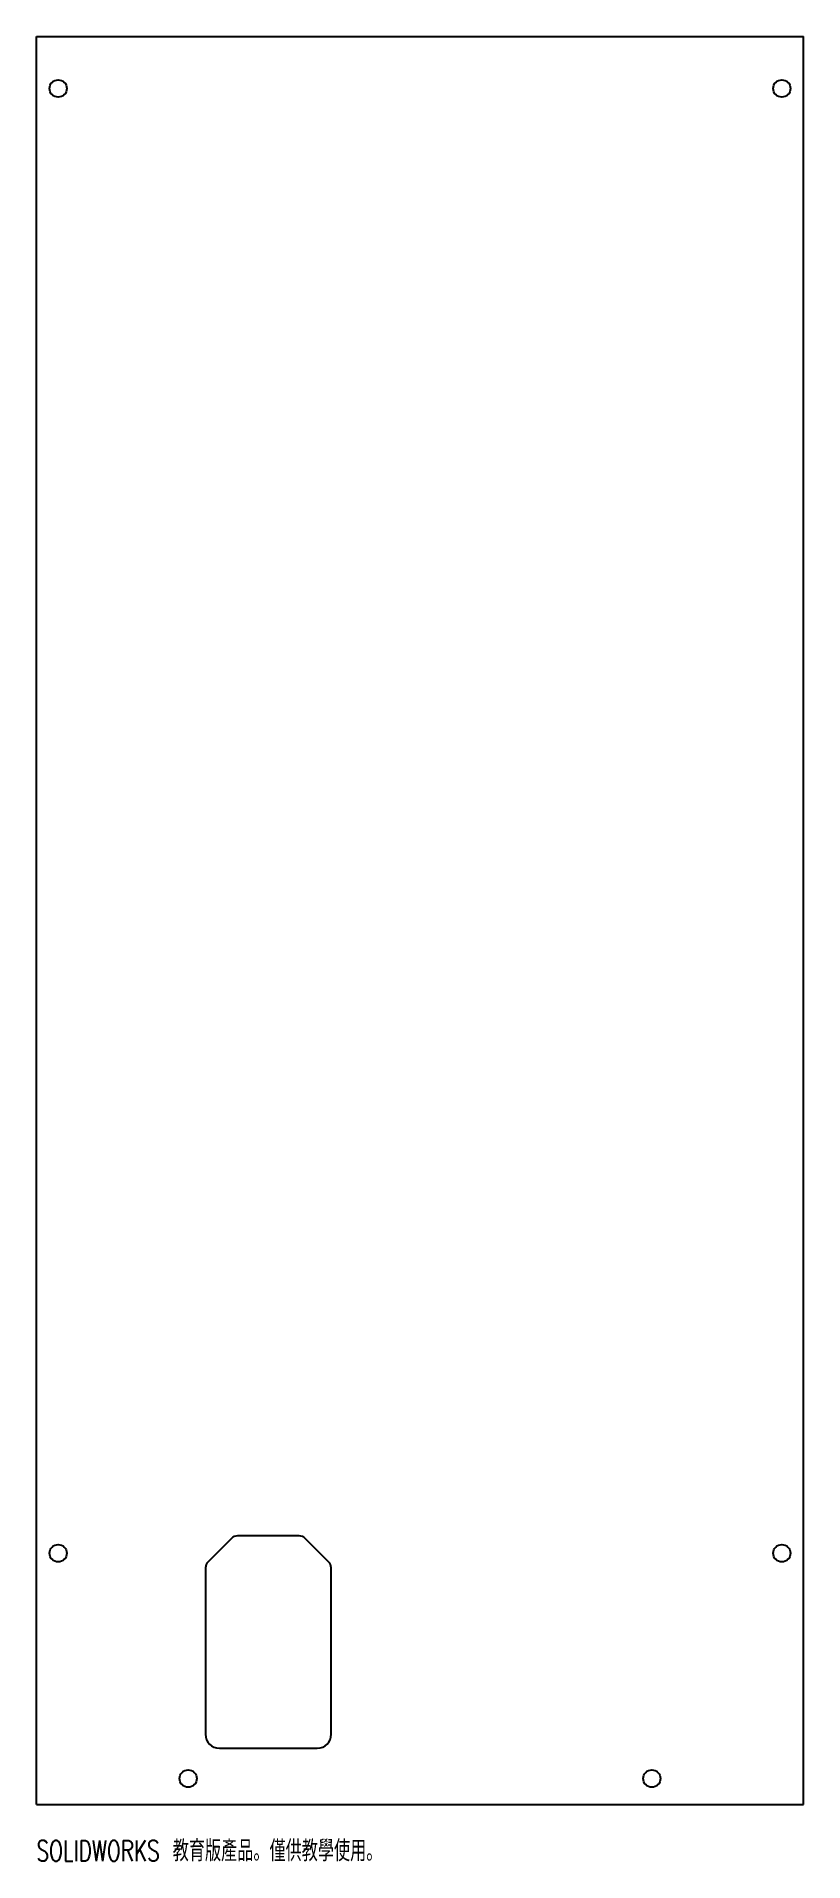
# Model space of a CAD drawing. Header units: millimetres. Extents: x -88 to 89, y -217 to 204.
import ezdxf

# ---------------------------------------------------------------- set-up
doc = ezdxf.new("R2010")
doc.units = ezdxf.units.MM
doc.styles.add('SLDTEXTSTYLE0', font='TXT', dxfattribs={"width": 0.7, "bigfont": 'bigfont'})

msp = doc.modelspace()

# ---------------------------------------------------------------- linework, layer by layer
at = {"color": 7, "linetype": 'Continuous', "lineweight": 25}
for p, q in [((-88.5, -204), (-88.5, 204)), ((-88.5, 204), (88.5, 204)), ((88.5, -204), (88.5, 204)), ((-43.5, -142.59), (-48.91, -148)), ((-27.91, -142), (-42.09, -142)), ((-21.09, -148), (-26.5, -142.59)), ((-49.5, -149.41), (-49.5, -187.8)), ((-20.5, -187.8), (-20.5, -149.41)), ((-46.3, -191), (-23.7, -191)), ((-88.5, -204), (88.5, -204))]:
    msp.add_line(p, q, dxfattribs=at)
for centre in [(-83.5, 192), (83.5, 192), (-83.5, -146), (83.5, -146), (-53.5, -198), (53.5, -198)]:
    msp.add_circle(centre, 2, dxfattribs=at)
for centre, radius, start, end in [((-42.09, -144), 2, 90, 135), ((-27.91, -144), 2, 45, 90), ((-47.5, -149.41), 2, 135, 180), ((-22.5, -149.41), 2, 0, 45), ((-46.3, -187.8), 3.2, 180, 270), ((-23.7, -187.8), 3.2, 270, 0)]:
    msp.add_arc(centre, radius, start, end, dxfattribs=at)

# ---------------------------------------------------------------- texts
at = {"color": 7, "linetype": 'Continuous', "insert": (-88.5, -212.27), "char_height": 4.8336, "attachment_point": 1, "style": 'SLDTEXTSTYLE0'}
msp.add_mtext('SOLIDWORKS 教育版產品。僅供教學使用。', dxfattribs=at)

doc.saveas('drawing.dxf')
